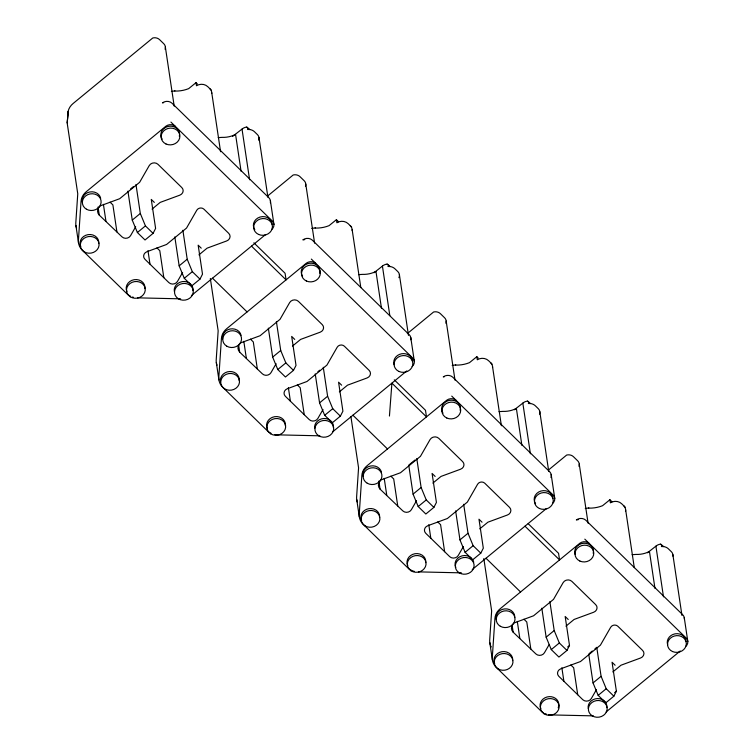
<?xml version="1.0" encoding="UTF-8"?>
<svg xmlns="http://www.w3.org/2000/svg" width="755" height="755" viewBox="0 0 755 755"><rect width="100%" height="100%" fill="white"/><g stroke="black" fill="none" stroke-linecap="round" stroke-linejoin="round"><path stroke-width="1.13" d="M67.157 122.886L68.328 111.287L67.157 122.886L77.756 193.79L75.821 222.631A15.534 13.807 -8.5 0 0 76.623 228.17M389.438 416.043L391.902 383.144L426.471 416.883L425.49 410.267L394.289 379.831M127.925 191.119L132.257 220.092L137.382 232.521L145.026 239.986L153.086 233.361L155.605 228.397L151.274 199.424L154.331 202.406M174.82 236.881L179.152 265.854L184.277 278.284L191.921 285.749L199.981 279.123L202.5 274.159L198.169 245.186L201.236 248.168M268.336 328.132L272.659 357.106L277.783 369.535L285.437 377L293.487 370.375L296.017 365.411L291.685 336.437L294.743 339.42M315.231 373.895L319.563 402.868L324.678 415.297L332.332 422.762L340.382 416.137L342.912 411.173L338.58 382.2L341.637 385.182M415.005 459.993L408.738 465.146L413.07 494.119L418.195 506.548L425.839 514.013L433.889 507.388L436.418 502.424L432.086 473.451L435.144 476.433M455.633 510.909L459.965 539.882L465.089 552.311L472.734 559.776L480.793 553.151L483.313 548.187L478.981 519.213L482.039 522.196M541.816 608.19L546.148 637.163L551.273 649.593L558.917 657.058L566.967 650.433L569.497 645.459L565.165 616.486L568.222 619.477M588.711 653.953L593.043 682.926L598.168 695.355L605.812 702.82L613.872 696.195L616.391 691.221L612.06 662.258L615.117 665.24M135.702 226.727L130.577 235.645A5.266 4.681 -8.5 0 1 121.989 236.853L99.264 215.109L98.056 207.021M182.606 272.489L177.482 281.407A5.266 4.681 -8.5 0 1 168.884 282.615L144.932 259.248A5.266 4.681 -8.5 0 1 147.008 251.679L166.581 244.478L186.532 228.067L196.791 210.201A4.398 3.907 -8.5 0 1 203.963 209.192L228.756 233.38A5.266 4.681 -8.5 0 1 226.679 240.949L207.106 248.15L198.942 254.86M276.113 363.74L270.988 372.659A5.266 4.681 -8.5 0 1 262.4 373.867L239.675 352.123L238.637 345.195M323.008 409.503L317.883 418.421A5.266 4.681 -8.5 0 1 309.295 419.629L285.343 396.262A5.266 4.681 -8.5 0 1 287.419 388.693L306.983 381.492L326.934 365.08L337.192 347.215A4.398 3.907 -8.5 0 1 344.374 346.205L369.157 370.394A5.266 4.681 -8.5 0 1 367.081 377.962L347.517 385.163L339.354 391.873M416.515 500.754L411.39 509.672A5.266 4.681 -8.5 0 1 402.802 510.88L380.076 489.136L378.868 481.058M463.41 546.516L458.285 555.435A5.266 4.681 -8.5 0 1 449.697 556.643L425.745 533.275A5.266 4.681 -8.5 0 1 427.821 525.707L447.385 518.506L467.345 502.094L477.604 484.229A4.398 3.907 -8.5 0 1 484.776 483.219L509.559 507.407A5.266 4.681 -8.5 0 1 507.492 514.976L487.919 522.177L479.755 528.887M549.027 644.789L544.468 652.716A5.266 4.681 -8.5 0 1 535.88 653.924L513.155 632.18L512.116 625.253M596.488 689.56L591.363 698.479A5.266 4.681 -8.5 0 1 582.775 699.687L558.823 676.31A5.266 4.681 -8.5 0 1 560.899 668.751L580.463 661.55L600.423 645.138L610.682 627.273A4.398 3.907 -8.5 0 1 617.854 626.263L642.637 650.451A5.266 4.681 -8.5 0 1 640.561 658.011L620.997 665.212L612.833 671.931M171.385 91.487L174.934 90.826M130.615 188.91L133.295 186.702M258.72 140.147A6.399 5.681 -8.5 0 0 257.436 134.616L254.586 131.832A8.654 7.692 -8.5 0 0 249.763 129.53L246.743 127.066L246.017 127.17A8.654 7.692 -8.5 0 0 242.025 129.086L232.634 136.391M132.257 220.092L140.307 213.467L135.976 184.494M152.048 209.097L160.211 202.387L179.784 195.177A5.266 4.681 -8.5 0 0 181.851 187.618L157.993 164.335A5.361 4.766 -8.5 0 0 149.254 165.562L139.637 182.304L119.677 198.716L100.339 205.832A7.229 6.427 -8.5 0 0 99.264 215.109M137.382 232.521L145.432 225.896L140.307 213.467M179.152 265.854L187.202 259.229L182.88 230.256M267.855 195.819L293.166 175A6.927 6.153 -8.5 0 1 300.009 176.679L304.199 180.766A6.323 5.615 -8.5 0 1 305.464 186.24M184.277 278.284L192.327 271.658L187.202 259.229M265.449 234.654L192.232 294.875A15.534 13.807 -8.5 0 1 191.43 295.516M311.787 228.501L315.345 227.84M398.914 277.67A6.399 5.681 -8.5 0 0 397.847 271.63L394.988 268.846A8.654 7.692 -8.5 0 0 390.165 266.543L387.145 264.08L386.428 264.184A8.654 7.692 -8.5 0 0 382.426 266.1L374.018 272.744M272.659 357.106L280.718 350.48L276.387 321.507M292.459 346.111L300.622 339.401L320.186 332.191A5.266 4.681 -8.5 0 0 322.262 324.631L298.395 301.349A5.361 4.766 -8.5 0 0 289.656 302.576L280.039 319.318L260.088 335.73L240.741 342.845A7.229 6.427 -8.5 0 0 239.675 352.123M277.783 369.535L285.843 362.91L280.718 350.48M317.912 371.686L319.705 370.214M319.563 402.868L327.613 396.243L323.282 367.27M407.36 333.578L433.578 312.013A6.927 6.153 -8.5 0 1 440.42 313.693L444.601 317.78A6.323 5.615 -8.5 0 1 445.865 323.253M324.678 415.297L332.738 408.672L327.613 396.243M332.644 431.888L406.756 370.922M452.188 365.514L455.746 364.854M539.532 414.174A6.399 5.681 -8.5 0 0 538.249 408.644L535.399 405.86A8.654 7.692 -8.5 0 0 530.567 403.557L527.547 401.094L526.83 401.207A8.654 7.692 -8.5 0 0 522.828 403.113L514.419 409.757M413.07 494.119L421.12 487.494L416.788 458.521M432.86 483.125L441.024 476.414L460.588 469.214A5.266 4.681 -8.5 0 0 462.664 461.645L438.806 438.362A5.361 4.766 -8.5 0 0 430.057 439.589L420.45 456.331L400.49 472.743L381.143 479.859A7.229 6.427 -8.5 0 0 380.076 489.136M418.195 506.548L426.245 499.923L421.12 487.494M459.965 539.882L468.015 533.256L463.683 504.283M548.574 469.931L566.646 455.057A6.927 6.153 -8.5 0 1 573.498 456.737L577.679 460.824A6.323 5.615 -8.5 0 1 578.943 466.297M465.089 552.311L473.14 545.686L468.015 533.256M546.261 508.681L473.045 568.902A15.534 13.807 -8.5 0 1 472.243 569.544M585.267 508.559L588.824 507.898M672.884 556.152A6.399 5.681 -8.5 0 0 671.327 551.688L668.477 548.904A8.654 7.692 -8.5 0 0 663.645 546.592L660.625 544.138L659.908 544.242A8.654 7.692 -8.5 0 0 655.906 546.148L647.497 552.792M546.148 637.163L554.198 630.538L549.866 601.565M565.939 626.169L574.102 619.449L593.666 612.248A5.266 4.681 -8.5 0 0 595.742 604.689L571.884 581.397A5.361 4.766 -8.5 0 0 563.136 582.624L553.519 599.366L533.568 615.787L514.221 622.903A7.229 6.427 -8.5 0 0 513.155 632.18M551.273 649.593L559.323 642.967L554.198 630.538M567.703 646.931L569.497 645.459M589.608 653.217L592.288 651.008M594.978 648.8L596.761 647.328L601.093 676.301L606.218 688.73L613.872 696.195M593.043 682.926L601.093 676.301M598.168 695.355L606.218 688.73M614.598 692.694L616.391 691.221M606.123 711.946L680.246 650.98M197.442 84.06L196.017 82.672L188.665 88.637A30.266 26.897 -8.5 0 1 175.179 91.062L174.688 91.034M338.551 221.762L336.419 219.686L329.067 225.651A30.266 26.897 -8.5 0 1 315.581 228.076L315.09 228.048M478.245 358.087L476.83 356.7L469.478 362.664A30.266 26.897 -8.5 0 1 455.982 365.09L455.491 365.061M612.041 501.82L609.908 499.744L602.547 505.708A30.266 26.897 -8.5 0 1 589.06 508.124L588.57 508.106M218.204 137.627L222.046 137.363A24.368 21.659 -8.5 0 0 235.56 134.399L241.071 171.262M358.616 274.641L362.447 274.376A24.368 21.659 -8.5 0 0 375.962 271.413L381.473 308.276M499.017 411.654L502.858 411.39A24.368 21.659 -8.5 0 0 516.373 408.427L521.875 445.29M632.095 554.698L635.927 554.425A24.368 21.659 -8.5 0 0 649.451 551.471L654.953 588.334M247.508 129.473L249.763 129.53M387.919 266.487L390.165 266.543M528.321 403.5L530.567 403.557M661.399 546.544L663.645 546.592M137.599 297.848L180.596 298.829M319.837 435.814L278.01 434.861A15.534 13.807 -8.5 0 1 274.877 434.55M418.412 571.875L461.409 572.856M593.326 715.872L551.49 714.919A15.534 13.807 -8.5 0 1 548.366 714.608M211.24 90.053L207.776 86.674A8.654 7.692 -8.5 0 0 196.479 85.759L196.017 82.672M351.641 227.066L348.187 223.697A8.654 7.692 -8.5 0 0 336.881 222.772L336.419 219.686M492.052 364.08L488.589 360.711A8.654 7.692 -8.5 0 0 477.292 359.786L476.83 356.7M246.743 127.066L249.084 129.36M387.145 264.08L389.495 266.373M527.547 401.094L528.726 402.236M625.131 507.124L621.667 503.745A8.654 7.692 -8.5 0 0 610.37 502.821L609.908 499.744M660.625 544.138L662.975 546.422M170.923 122.074L272.338 221.036A6.814 6.059 -8.5 0 1 271.772 229.454M311.334 259.088L412.749 358.049A6.814 6.059 -8.5 0 1 412.183 366.468M451.735 396.101L553.151 495.063A6.814 6.059 -8.5 0 1 552.584 503.481M584.814 539.145L686.229 638.107A6.814 6.059 -8.5 0 1 685.663 646.516M253.878 242.817L285.079 273.253L286.07 279.869L251.5 246.13M528.207 523.696L558.558 553.311L559.549 559.917L524.98 526.188M212.514 278.199L247.083 311.928M352.915 415.212L387.485 448.942M145.432 225.896L153.086 233.361M192.327 271.658L199.981 279.123M285.843 362.91L293.487 370.375M332.738 408.672L340.382 416.137M426.245 499.923L433.889 507.388M473.14 545.686L480.793 553.151M485.994 558.247L520.563 591.986M110.06 202.151L112.891 204.916L116.931 231.917M156.955 247.914L159.796 250.679L163.826 277.68M250.471 339.165L253.302 341.93L257.332 368.931M297.366 384.927L300.197 387.692L304.237 414.693M390.873 476.178L393.704 478.944L397.743 505.944M437.768 521.941L440.599 524.706L444.638 551.707M559.323 642.967L566.967 650.433M523.951 619.223L526.782 621.988L530.822 648.989M570.846 664.985L573.677 667.75L577.717 694.751M684.238 617.514L687.833 641.58M672.856 554.538L681.954 615.429M655.906 546.148L663.485 596.837M625.631 509.719L634.285 567.647M579.255 464.108L588.079 523.196M551.169 474.48L554.765 498.545M539.778 411.494L548.706 471.243M522.828 403.113L530.406 453.793M561.871 667.75L563.881 681.255M492.553 366.675L501.386 425.763M517.298 621.374L519.817 638.258M483.823 558.549L491.647 610.861L489.712 639.702A15.534 13.807 -8.5 0 0 490.514 645.242M446.177 321.064L455.001 380.152M489.787 642.524L492.402 659.993M410.758 337.466L414.353 361.522M399.376 274.48L408.474 335.38M428.793 524.706L430.803 538.211M382.426 266.1L389.825 315.628M352.151 229.662L360.805 287.589M384.219 478.34L386.749 495.214M350.924 416.675L358.568 467.817L356.634 496.658A15.534 13.807 -8.5 0 0 357.436 502.207M356.719 499.48L359.323 516.958M305.766 184.05L314.599 243.138M270.356 200.443L273.952 224.509M258.965 137.467L267.902 197.215M288.382 387.692L290.401 401.198M242.025 129.086L249.594 179.765M211.74 92.648L220.573 151.736M243.818 341.326L246.338 358.2M210.343 278.501L218.157 330.803L216.223 359.644A15.534 13.807 -8.5 0 0 217.034 365.193M216.307 362.466L218.922 379.944M165.364 47.037L174.197 106.125M147.98 250.679L150 264.184M103.407 204.312L105.936 221.187M75.906 225.452L78.511 242.931M67.837 113.467A15.534 13.807 -8.5 0 1 73.216 103.416L152.765 37.986A6.927 6.153 -8.5 0 1 159.607 39.666L163.788 43.752A6.323 5.615 -8.5 0 1 165.052 49.226M133.465 297.3A15.534 13.807 -8.5 0 1 132.474 297.008M130.577 296.243A15.534 13.807 -8.5 0 1 126.529 293.384L82.455 250.377A15.534 13.807 -8.5 0 1 78.435 240.109L81.011 201.651A15.534 13.807 -8.5 0 1 86.4 191.6L165.94 126.17A7.003 6.219 -8.5 0 1 175.349 126.387M174.32 291.392A9.419 8.371 -8.5 0 1 179.869 282.294A9.419 8.371 -8.5 0 1 190.968 284.427M192.232 286.268A9.419 8.371 -8.5 0 1 192.94 290.533M162.174 139.137A9.419 8.371 -8.5 0 1 168.78 126.302A9.419 8.371 -8.5 0 1 179.331 136.259M80.794 246.507A9.419 8.371 -8.5 0 1 88.033 234.645A9.419 8.371 -8.5 0 1 98.745 243.563M126.953 291.553A9.419 8.371 -8.5 0 1 134.192 279.69A9.419 8.371 -8.5 0 1 144.913 288.608M82.21 202.01A9.419 8.371 -8.5 0 1 89.722 191.987A9.419 8.371 -8.5 0 1 100.689 198.348M254.784 229.671A9.419 8.371 -8.5 0 1 260.013 217.053A9.419 8.371 -8.5 0 1 272.14 224.414M209.862 88.712A7.569 6.729 -8.5 0 1 211.749 93.526M270.365 202.755A6.814 6.059 -8.5 0 0 268.856 197.734L171.866 103.086A7.003 6.219 -8.5 0 0 162.457 102.869A6.927 6.153 -8.5 0 1 163.693 102.661M270.979 433.257A15.534 13.807 -8.5 0 1 266.94 430.397L222.857 387.391A15.534 13.807 -8.5 0 1 218.837 377.123L221.413 338.665A15.534 13.807 -8.5 0 1 226.802 328.614L306.351 263.184A7.003 6.219 -8.5 0 1 315.75 263.401M314.722 428.406A9.419 8.371 -8.5 0 1 323.857 418.506A9.419 8.371 -8.5 0 1 333.351 427.547M302.576 276.16A9.419 8.371 -8.5 0 1 309.191 263.316A9.419 8.371 -8.5 0 1 319.743 273.272M220.526 381.435A9.419 8.371 -8.5 0 1 229.662 371.526A9.419 8.371 -8.5 0 1 239.156 380.577M267.364 428.566A9.419 8.371 -8.5 0 1 274.593 416.703A9.419 8.371 -8.5 0 1 285.315 425.622M222.621 339.023A9.419 8.371 -8.5 0 1 230.124 329.001A9.419 8.371 -8.5 0 1 241.09 335.362M394.167 364.722A9.419 8.371 -8.5 0 1 401.622 353.774A9.419 8.371 -8.5 0 1 412.551 361.428M350.263 225.726A7.569 6.729 -8.5 0 1 352.151 230.539M410.767 339.769A6.814 6.059 -8.5 0 0 409.267 334.748L312.268 240.099A7.003 6.219 -8.5 0 0 302.868 239.882A6.927 6.153 -8.5 0 1 303.482 239.75M304.105 239.675A6.927 6.153 -8.5 0 1 304.727 239.646M491.335 646.95A15.534 13.807 -8.5 0 1 490.892 646.11M546.356 714.079A15.534 13.807 -8.5 0 1 545.393 713.73M543.562 712.852A15.534 13.807 -8.5 0 1 540.42 710.455L496.337 667.439A15.534 13.807 -8.5 0 1 492.317 657.18L494.902 618.713A15.534 13.807 -8.5 0 1 500.282 608.662L579.831 543.241A7.003 6.219 -8.5 0 1 589.23 543.458M588.202 708.464A9.419 8.371 -8.5 0 1 597.337 698.564A9.419 8.371 -8.5 0 1 606.831 707.605M575.074 554.236A9.419 8.371 -8.5 0 1 583.898 543.232A9.419 8.371 -8.5 0 1 593.222 553.33M494.685 663.569A9.419 8.371 -8.5 0 1 501.915 651.716A9.419 8.371 -8.5 0 1 512.636 660.634M540.844 708.624A9.419 8.371 -8.5 0 1 549.31 696.629A9.419 8.371 -8.5 0 1 558.209 707.822M496.101 619.081A9.419 8.371 -8.5 0 1 504.831 608.889A9.419 8.371 -8.5 0 1 514.702 617.599M667.656 644.779A9.419 8.371 -8.5 0 1 675.102 633.832A9.419 8.371 -8.5 0 1 686.031 641.486M623.743 505.774A7.569 6.729 -8.5 0 1 625.508 511.475M684.36 619.053A6.814 6.059 -8.5 0 0 682.747 614.806L585.748 520.157A7.003 6.219 -8.5 0 0 576.348 519.94A6.927 6.153 -8.5 0 1 578.217 519.704M414.268 571.337A15.534 13.807 -8.5 0 1 413.287 571.044M412.315 570.686A15.534 13.807 -8.5 0 1 407.341 567.411L363.268 524.404A15.534 13.807 -8.5 0 1 359.238 514.136L361.824 475.678A15.534 13.807 -8.5 0 1 367.213 465.627L446.752 400.197A7.003 6.219 -8.5 0 1 456.162 400.414M455.803 567.505A9.419 8.371 -8.5 0 1 459.587 556.86A9.419 8.371 -8.5 0 1 471.781 558.455M473.036 560.295A9.419 8.371 -8.5 0 1 473.715 562.381M442.987 413.174A9.419 8.371 -8.5 0 1 449.593 400.329A9.419 8.371 -8.5 0 1 460.144 410.286M361.607 520.535A9.419 8.371 -8.5 0 1 368.836 508.672A9.419 8.371 -8.5 0 1 379.557 517.59M407.766 565.58A9.419 8.371 -8.5 0 1 415.005 553.717A9.419 8.371 -8.5 0 1 425.726 562.635M363.023 476.037A9.419 8.371 -8.5 0 1 370.535 466.014A9.419 8.371 -8.5 0 1 381.492 472.375M535.588 503.698A9.419 8.371 -8.5 0 1 540.825 491.08A9.419 8.371 -8.5 0 1 552.953 498.442M490.674 362.74A7.569 6.729 -8.5 0 1 492.562 367.553M550.961 477.537A6.814 6.059 -8.5 0 0 549.668 471.762L452.679 377.113A7.003 6.219 -8.5 0 0 443.27 376.896A6.927 6.153 -8.5 0 1 444.506 376.688M178.303 298.725A9.419 8.371 -8.5 0 0 193.233 292.478A9.419 8.371 -8.5 0 0 180.162 284.239A9.419 8.371 -8.5 0 0 178.303 298.725M258.625 234.465A9.419 8.371 -8.5 0 0 272.432 226.358A9.419 8.371 -8.5 0 0 258.068 219.969A9.419 8.371 -8.5 0 0 258.625 234.465M165.977 143.978A9.419 8.371 -8.5 0 0 179.898 136.013A9.419 8.371 -8.5 0 0 165.628 129.464A9.419 8.371 -8.5 0 0 165.977 143.978M130.275 296.8A9.419 8.371 -8.5 0 0 145.205 290.552A9.419 8.371 -8.5 0 0 132.125 282.304A9.419 8.371 -8.5 0 0 130.275 296.8M84.107 251.755A9.419 8.371 -8.5 0 0 99.037 245.507A9.419 8.371 -8.5 0 0 85.966 237.259A9.419 8.371 -8.5 0 0 84.107 251.755M86.429 209.21A9.419 8.371 -8.5 0 0 101.104 202.472A9.419 8.371 -8.5 0 0 87.684 194.686A9.419 8.371 -8.5 0 0 86.429 209.21M318.714 435.739A9.419 8.371 -8.5 0 0 333.644 429.491A9.419 8.371 -8.5 0 0 320.564 421.252A9.419 8.371 -8.5 0 0 318.714 435.739M399.027 371.488A9.419 8.371 -8.5 0 0 412.843 363.372A9.419 8.371 -8.5 0 0 398.48 356.983A9.419 8.371 -8.5 0 0 399.027 371.488M306.379 280.992A9.419 8.371 -8.5 0 0 320.299 273.027A9.419 8.371 -8.5 0 0 306.03 266.477A9.419 8.371 -8.5 0 0 306.379 280.992M270.677 433.814A9.419 8.371 -8.5 0 0 285.607 427.566A9.419 8.371 -8.5 0 0 272.527 419.318A9.419 8.371 -8.5 0 0 270.677 433.814M224.518 388.768A9.419 8.371 -8.5 0 0 239.448 382.521A9.419 8.371 -8.5 0 0 226.368 374.272A9.419 8.371 -8.5 0 0 224.518 388.768M226.84 346.224A9.419 8.371 -8.5 0 0 241.515 339.486A9.419 8.371 -8.5 0 0 228.085 331.7A9.419 8.371 -8.5 0 0 226.84 346.224M592.194 715.797A9.419 8.371 -8.5 0 0 607.124 709.549A9.419 8.371 -8.5 0 0 594.043 701.301A9.419 8.371 -8.5 0 0 592.194 715.797M672.516 651.537A9.419 8.371 -8.5 0 0 686.323 643.43A9.419 8.371 -8.5 0 0 671.959 637.031A9.419 8.371 -8.5 0 0 672.516 651.537M579.868 561.05A9.419 8.371 -8.5 0 0 593.779 553.085A9.419 8.371 -8.5 0 0 579.519 546.535A9.419 8.371 -8.5 0 0 579.868 561.05M544.166 713.871A9.419 8.371 -8.5 0 0 559.087 707.624A9.419 8.371 -8.5 0 0 546.016 699.375A9.419 8.371 -8.5 0 0 544.166 713.871M497.998 668.817A9.419 8.371 -8.5 0 0 512.928 662.569A9.419 8.371 -8.5 0 0 499.848 654.33A9.419 8.371 -8.5 0 0 497.998 668.817M500.32 626.273A9.419 8.371 -8.5 0 0 514.995 619.544A9.419 8.371 -8.5 0 0 501.565 611.748A9.419 8.371 -8.5 0 0 500.32 626.273M459.115 572.752A9.419 8.371 -8.5 0 0 474.046 566.505A9.419 8.371 -8.5 0 0 460.965 558.266A9.419 8.371 -8.5 0 0 459.115 572.752M539.438 508.502A9.419 8.371 -8.5 0 0 553.245 500.386A9.419 8.371 -8.5 0 0 538.881 493.997A9.419 8.371 -8.5 0 0 539.438 508.502M446.79 418.006A9.419 8.371 -8.5 0 0 460.701 410.041A9.419 8.371 -8.5 0 0 446.441 403.491A9.419 8.371 -8.5 0 0 446.79 418.006M411.088 570.827A9.419 8.371 -8.5 0 0 426.009 564.58A9.419 8.371 -8.5 0 0 412.938 556.331A9.419 8.371 -8.5 0 0 411.088 570.827M364.92 525.782A9.419 8.371 -8.5 0 0 379.85 519.534A9.419 8.371 -8.5 0 0 366.77 511.286A9.419 8.371 -8.5 0 0 364.92 525.782M367.241 483.238A9.419 8.371 -8.5 0 0 381.917 476.499A9.419 8.371 -8.5 0 0 368.487 468.713A9.419 8.371 -8.5 0 0 367.241 483.238"/></g></svg>
